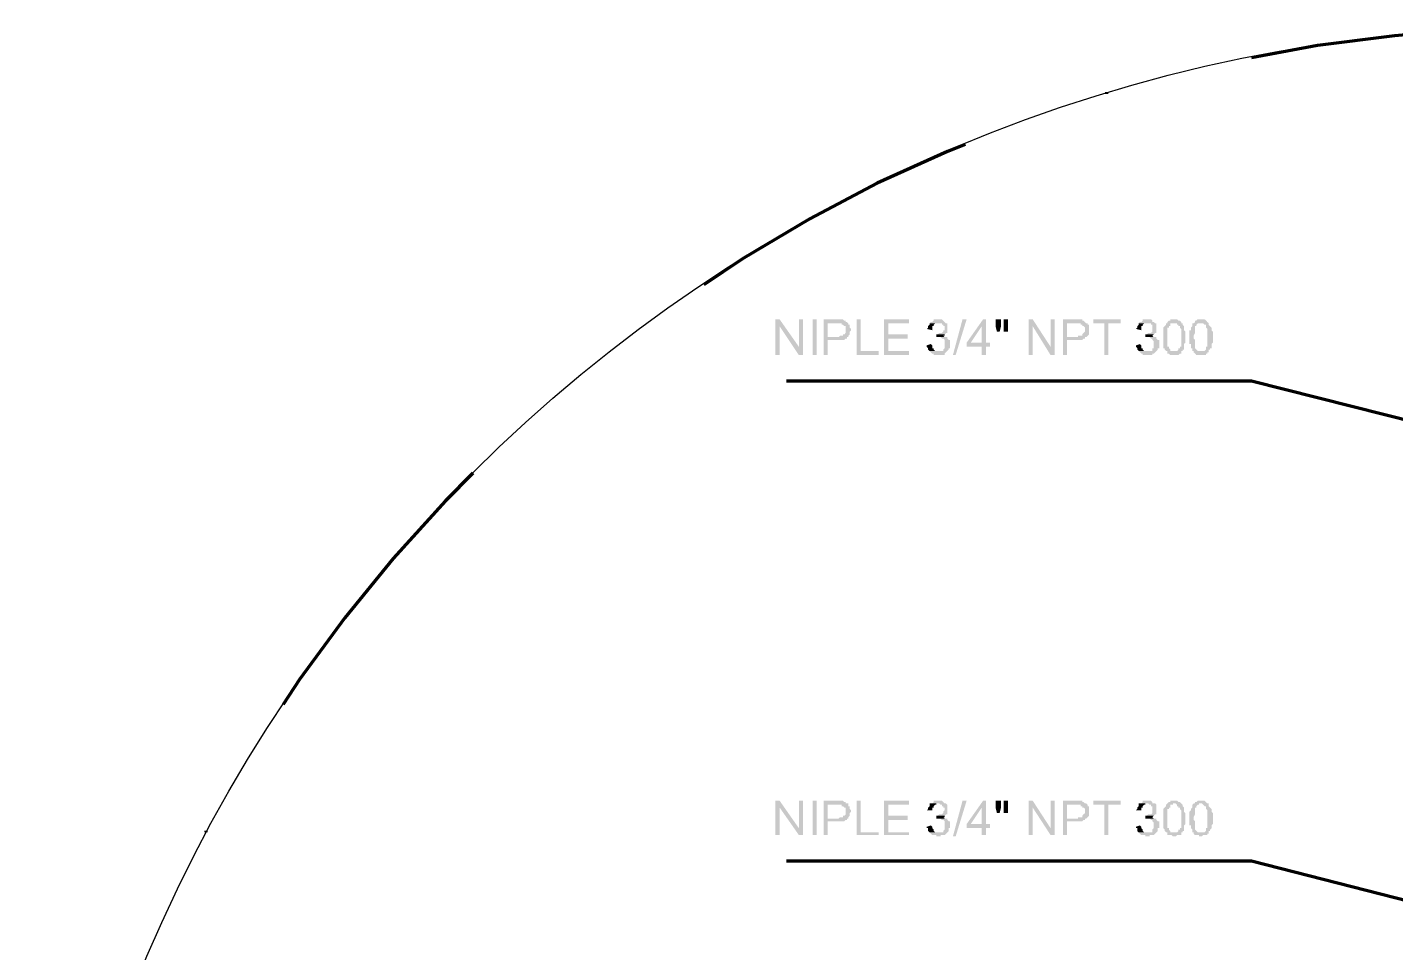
# Model space of a CAD drawing. Header units: millimetres. Extents: x 4161 to 13726, y 828 to 4470.
# Drawn here: x 8499.1 to 8791.7, y 1598.5 to 1796.4 of the extents above; entities that cross this region are included whole.
import ezdxf

# ---------------------------------------------------------------- set-up
doc = ezdxf.new("R2010")
doc.units = ezdxf.units.MM
doc.header["$LTSCALE"] = 10
doc.layers.add('AUX_01', color=1, linetype='Continuous')
doc.layers.add('H', color=7, linetype='Continuous', lineweight=100)
doc.layers.add('P', color=250, linetype='Continuous', lineweight=100)

# ---------------------------------------------------------------- blocks, each defined once
blk = doc.blocks.new('A$C264A139D')
at = {"layer": 'H', "linetype": 'Continuous'}
for points in [[(160.88, 633.53), (160, 633.53), (160, 625.88), (160.88, 625.88), (160.88, 632.06)], [(160.88, 633.53), (160.88, 632.06), (165, 625.88), (165, 627.65)], [(165.88, 633.53), (165, 633.53), (165, 625.88), (165.88, 625.88)], [(168.82, 625.88), (168.82, 633.53), (167.94, 633.53), (167.94, 625.88)], [(173.24, 633.53), (170.29, 633.53), (170.29, 625.88), (171.18, 625.88), (171.18, 629.12), (173.82, 629.12), (174.12, 629.12), (174.71, 629.12), (175, 629.41), (175.29, 629.41), (175.29, 629.71), (175.59, 629.71), (171.18, 629.71), (171.18, 632.65), (175.59, 632.65), (175.29, 632.94), (175, 632.94), (175, 633.24), (174.71, 633.24), (174.41, 633.53)], [(175.59, 632.65), (173.24, 632.65), (174.12, 632.65), (174.12, 632.35), (174.41, 632.35), (174.71, 632.06), (175, 632.06), (175, 631.76), (175, 630.88), (175, 630.59), (174.71, 630.29), (174.41, 630.29), (174.41, 630), (173.82, 630), (173.53, 629.71), (171.18, 629.71), (175.59, 629.71), (175.59, 630), (175.88, 630.29), (175.88, 630.88), (176.18, 631.18), (176.18, 631.47), (175.88, 631.76), (175.88, 632.35), (175.59, 632.35)], [(178.24, 633.53), (177.35, 633.53), (177.35, 625.88), (182.06, 625.88), (182.06, 626.76), (178.24, 626.76)], [(188.53, 633.53), (183.24, 633.53), (183.24, 625.88), (188.53, 625.88), (188.53, 626.76), (184.12, 626.76), (184.12, 629.41), (188.24, 629.41), (188.24, 630.29), (184.12, 630.29), (184.12, 632.65), (188.53, 632.65)], [(192.94, 632.65), (192.94, 632.35), (192.65, 632.06), (192.65, 631.76), (192.35, 631.47), (193.53, 631.18), (193.53, 632.06), (193.82, 632.06), (193.82, 632.35), (194.12, 632.65), (194.41, 632.65), (194.71, 632.65)], [(194.71, 633.53), (193.82, 633.53), (193.82, 633.24), (193.53, 632.94), (193.24, 632.94), (192.94, 632.65), (195, 632.65), (195.29, 632.65), (195.59, 632.65), (195.59, 632.35), (195.88, 632.35), (195.88, 632.06), (196.18, 632.06), (196.18, 631.47), (196.18, 631.18), (195.88, 631.18), (195.88, 630.88), (195.59, 630.59), (195.29, 630.59), (195, 630.59), (194.71, 630.29), (194.41, 630.29), (196.18, 630.29), (196.47, 630.59), (196.76, 630.59), (196.76, 630.88), (196.76, 632.35), (196.76, 632.65), (196.47, 632.65), (196.18, 632.94), (195.88, 633.24), (195.59, 633.53), (195, 633.53)], [(197.94, 625.88), (200, 633.53), (200.88, 633.53), (198.53, 625.88)], [(205, 633.53), (204.41, 633.53), (200.88, 628.53), (200.88, 627.65), (204.12, 627.65), (204.12, 625.88), (205, 625.88), (205, 627.65), (205.88, 627.65), (205.88, 628.53), (201.76, 628.53), (204.12, 632.06)], [(205, 633.53), (204.12, 632.06), (204.12, 628.53), (201.76, 628.53), (205, 628.53)], [(208.24, 633.53), (207.06, 633.53), (207.06, 632.06), (207.35, 630.88), (207.94, 630.88), (208.24, 632.06)], [(209.71, 633.53), (208.82, 633.53), (208.82, 632.06), (208.82, 630.88), (209.71, 630.88), (209.71, 632.06)], [(215, 633.53), (214.12, 633.53), (214.12, 625.88), (215, 625.88), (215, 632.06)], [(215, 633.53), (215, 632.06), (218.82, 625.88), (218.82, 627.65)], [(219.71, 633.53), (218.82, 633.53), (218.82, 625.88), (219.71, 625.88)], [(224.12, 633.53), (221.47, 633.53), (221.47, 625.88), (222.35, 625.88), (222.35, 629.12), (224.71, 629.12), (225.29, 629.12), (225.59, 629.12), (225.88, 629.41), (226.18, 629.41), (226.18, 629.71), (226.47, 629.71), (222.35, 629.71), (222.35, 632.65), (226.76, 632.65), (226.47, 632.65), (226.18, 632.94), (225.88, 633.24), (225.59, 633.24), (225.59, 633.53), (224.41, 633.53)], [(226.76, 632.65), (224.12, 632.65), (225.29, 632.65), (225.29, 632.35), (225.59, 632.35), (225.59, 632.06), (225.88, 632.06), (226.18, 631.76), (226.18, 630.88), (225.88, 630.59), (225.59, 630.29), (225.59, 630), (224.71, 630), (224.71, 629.71), (222.35, 629.71), (226.47, 629.71), (226.76, 630), (227.06, 630.29), (227.06, 630.88), (227.06, 631.18), (227.06, 631.47), (227.06, 631.76), (227.06, 632.35), (226.76, 632.35)], [(233.82, 633.53), (227.94, 633.53), (227.94, 632.65), (230.29, 632.65), (230.29, 625.88), (231.18, 625.88), (231.18, 632.65), (233.82, 632.65)], [(237.65, 632.65), (237.65, 632.35), (237.35, 632.06), (237.35, 631.76), (237.06, 631.47), (238.24, 631.18), (238.24, 632.06), (238.53, 632.06), (238.53, 632.35), (238.82, 632.65), (239.12, 632.65), (239.41, 632.65)], [(239.41, 633.53), (238.53, 633.53), (238.53, 633.24), (238.24, 632.94), (237.94, 632.94), (237.65, 632.65), (239.71, 632.65), (240, 632.65), (240.29, 632.65), (240.29, 632.35), (240.59, 632.35), (240.59, 632.06), (240.59, 631.47), (240.59, 631.18), (240.59, 630.88), (240.29, 630.59), (240, 630.59), (239.71, 630.59), (239.41, 630.29), (239.12, 630.29), (240.88, 630.29), (241.18, 630.59), (241.47, 630.59), (241.47, 630.88), (241.47, 632.35), (241.47, 632.65), (241.18, 632.65), (240.88, 632.94), (240.59, 632.94), (240.59, 633.24), (240.29, 633.53), (239.71, 633.53)], [(243.82, 632.65), (243.53, 632.65), (243.53, 632.35), (243.24, 632.06), (242.94, 631.76), (242.94, 631.18), (242.94, 629.71), (242.94, 628.24), (242.94, 627.35), (243.24, 627.35), (243.24, 627.06), (243.53, 626.76), (243.82, 626.76), (243.82, 626.47), (243.82, 626.18), (244.12, 626.18), (244.41, 625.88), (244.71, 625.88), (245, 625.88), (245.59, 625.88), (245.88, 625.88), (246.18, 625.88), (246.47, 626.18), (246.76, 626.18), (246.76, 626.47), (246.76, 626.76), (244.71, 626.76), (244.41, 626.76), (244.41, 627.06), (244.12, 627.35), (244.12, 627.65), (243.82, 627.65), (243.82, 629.12), (243.82, 629.41), (243.82, 630), (243.82, 630.59), (243.82, 631.76), (244.12, 631.76), (244.12, 632.06), (244.41, 632.06), (244.41, 632.35), (244.41, 632.65), (245, 632.65), (245.29, 632.65)], [(245.29, 633.53), (244.41, 633.53), (244.41, 633.24), (244.12, 633.24), (243.82, 632.94), (243.82, 632.65), (245.59, 632.65), (245.88, 632.65), (245.88, 632.35), (246.18, 632.35), (246.18, 632.06), (246.47, 632.06), (246.47, 631.76), (246.76, 631.47), (246.76, 629.71), (246.76, 627.65), (246.47, 627.65), (246.47, 627.35), (246.18, 627.35), (246.18, 627.06), (245.88, 626.76), (245.59, 626.76), (245.29, 626.76), (246.76, 626.76), (247.06, 626.76), (247.06, 627.06), (247.35, 627.06), (247.35, 627.35), (247.35, 627.65), (247.35, 628.24), (247.65, 628.53), (247.65, 630.88), (247.35, 631.18), (247.35, 631.47), (247.35, 631.76), (247.35, 632.06), (247.06, 632.35), (247.06, 632.65), (246.76, 632.65), (246.76, 632.94), (246.47, 633.24), (246.18, 633.24), (245.88, 633.53), (245.59, 633.53)], [(249.41, 632.65), (249.12, 632.65), (249.12, 632.35), (249.12, 632.06), (248.82, 631.76), (248.82, 631.18), (248.53, 631.18), (248.53, 629.71), (248.53, 628.24), (248.82, 628.24), (248.82, 627.35), (249.12, 627.35), (249.12, 627.06), (249.12, 626.76), (249.41, 626.76), (249.41, 626.47), (249.71, 626.18), (250, 625.88), (250.59, 625.88), (251.18, 625.88), (251.47, 625.88), (252.06, 625.88), (252.06, 626.18), (252.35, 626.18), (252.35, 626.47), (252.65, 626.47), (252.65, 626.76), (250.59, 626.76), (250.29, 626.76), (250, 627.06), (249.71, 627.35), (249.71, 627.65), (249.71, 629.12), (249.41, 629.41), (249.41, 630), (249.71, 630.59), (249.71, 631.76), (249.71, 632.06), (250, 632.06), (250, 632.35), (250.29, 632.65), (250.59, 632.65), (250.88, 632.65)], [(250.88, 633.53), (250.29, 633.53), (250, 633.24), (249.71, 633.24), (249.71, 632.94), (249.41, 632.65), (251.18, 632.65), (251.47, 632.65), (251.76, 632.35), (252.06, 632.35), (252.06, 632.06), (252.06, 631.76), (252.35, 631.47), (252.35, 629.71), (252.35, 627.65), (252.06, 627.65), (252.06, 627.35), (252.06, 627.06), (251.76, 626.76), (251.47, 626.76), (251.18, 626.76), (250.88, 626.76), (252.65, 626.76), (252.65, 627.06), (252.94, 627.06), (252.94, 627.35), (253.24, 627.35), (253.24, 627.65), (253.24, 628.24), (253.53, 628.53), (253.53, 630.88), (253.24, 631.18), (253.24, 631.47), (253.24, 631.76), (252.94, 632.06), (252.65, 632.35), (252.65, 632.65), (252.35, 632.94), (252.06, 633.24), (251.76, 633.53), (251.18, 633.53)], [(196.76, 629.71), (195, 629.71), (195.29, 629.71), (195.59, 629.41), (195.88, 629.41), (196.18, 629.12), (196.18, 628.82), (196.18, 628.24), (196.18, 627.35), (195.88, 627.06), (195.88, 626.76), (195.59, 626.76), (195.29, 626.76), (192.94, 626.76), (193.24, 626.47), (193.53, 626.18), (193.82, 626.18), (193.82, 625.88), (194.41, 625.88), (195.29, 625.88), (196.18, 625.88), (196.18, 626.18), (196.47, 626.47), (196.76, 626.76), (197.06, 627.06), (197.06, 627.35), (197.35, 627.35), (197.35, 629.12), (197.06, 629.12), (196.76, 629.41)], [(241.47, 629.71), (239.71, 629.71), (240, 629.71), (240.29, 629.41), (240.59, 629.41), (240.59, 629.12), (240.88, 628.82), (240.88, 628.24), (240.88, 627.35), (240.59, 627.35), (240.59, 627.06), (240.59, 626.76), (240.29, 626.76), (240, 626.76), (237.65, 626.76), (237.94, 626.47), (238.24, 626.18), (238.53, 626.18), (238.53, 625.88), (239.12, 625.88), (240, 625.88), (240.59, 625.88), (240.59, 626.18), (240.88, 626.18), (241.18, 626.47), (241.47, 626.76), (241.76, 627.06), (241.76, 627.35), (242.06, 627.35), (242.06, 629.12), (241.76, 629.12), (241.47, 629.41)], [(239.12, 630.29), (239.12, 629.71), (241.47, 629.71), (241.18, 629.71), (240.88, 629.71), (240.59, 630), (240.88, 630.29)], [(193.24, 628.24), (192.35, 627.94), (192.35, 627.65), (192.65, 627.35), (192.65, 627.06), (192.94, 626.76), (194.71, 626.76), (194.41, 626.76), (194.12, 626.76), (193.82, 627.06), (193.82, 627.35), (193.53, 627.35), (193.53, 627.94)], [(237.94, 628.24), (237.06, 627.94), (237.06, 627.65), (237.35, 627.35), (237.35, 627.06), (237.65, 626.76), (239.41, 626.76), (239.12, 626.76), (238.82, 626.76), (238.53, 627.06), (238.53, 627.35), (238.24, 627.35), (238.24, 627.94)], [(160.88, 530.59), (160, 530.59), (160, 523.24), (160.88, 523.24), (160.88, 529.12)], [(160.88, 530.59), (160.88, 529.12), (165, 523.24), (165, 524.71)], [(165.88, 530.59), (165, 530.59), (165, 523.24), (165.88, 523.24)], [(168.82, 523.24), (168.82, 530.59), (167.94, 530.59), (167.94, 523.24)], [(173.24, 530.59), (170.29, 530.59), (170.29, 523.24), (171.18, 523.24), (171.18, 526.18), (173.82, 526.18), (174.12, 526.18), (174.71, 526.18), (175, 526.47), (175.29, 526.47), (175.29, 526.76), (175.59, 526.76), (171.18, 526.76), (171.18, 529.71), (175.59, 529.71), (175.59, 530), (175.29, 530), (175, 530), (175, 530.29), (174.71, 530.29), (174.41, 530.59)], [(175.59, 529.71), (173.24, 529.71), (174.12, 529.71), (174.12, 529.41), (174.41, 529.41), (174.71, 529.12), (175, 529.12), (175, 528.82), (175, 527.94), (175, 527.65), (174.71, 527.35), (174.41, 527.35), (174.41, 527.06), (173.82, 527.06), (173.53, 526.76), (171.18, 526.76), (175.59, 526.76), (175.59, 527.06), (175.88, 527.35), (175.88, 527.94), (176.18, 528.24), (176.18, 528.53), (175.88, 528.82), (175.88, 529.41), (175.59, 529.41)], [(178.24, 530.59), (177.35, 530.59), (177.35, 523.24), (182.06, 523.24), (182.06, 523.82), (178.24, 523.82)], [(188.53, 530.59), (183.24, 530.59), (183.24, 523.24), (188.53, 523.24), (188.53, 523.82), (184.12, 523.82), (184.12, 526.47), (188.24, 526.47), (188.24, 527.35), (184.12, 527.35), (184.12, 529.71), (188.53, 529.71)], [(192.94, 530), (192.94, 529.71), (192.94, 529.41), (192.65, 529.12), (192.65, 528.82), (192.35, 528.53), (193.53, 528.53), (193.53, 529.12), (193.82, 529.12), (193.82, 529.41), (194.12, 529.71), (194.41, 529.71), (194.41, 530), (194.71, 530)], [(194.71, 530.59), (193.82, 530.59), (193.82, 530.29), (193.53, 530), (193.24, 530), (192.94, 530), (195, 530), (195.29, 529.71), (195.59, 529.71), (195.59, 529.41), (195.88, 529.41), (195.88, 529.12), (196.18, 529.12), (196.18, 528.53), (195.88, 528.24), (195.88, 527.94), (195.59, 527.65), (195.29, 527.65), (195, 527.65), (194.71, 527.35), (194.41, 527.35), (196.18, 527.35), (196.47, 527.65), (196.76, 527.65), (196.76, 527.94), (196.76, 529.41), (196.76, 529.71), (196.47, 530), (196.18, 530), (195.88, 530.29), (195.59, 530.59), (195, 530.59)], [(197.94, 522.94), (200, 530.59), (200.88, 530.59), (198.53, 522.94)], [(205, 530.59), (204.41, 530.59), (200.88, 525.59), (200.88, 524.71), (204.12, 524.71), (204.12, 523.24), (205, 523.24), (205, 524.71), (205.88, 524.71), (205.88, 525.59), (201.76, 525.59), (204.12, 529.12)], [(205, 530.59), (204.12, 529.12), (204.12, 525.59), (201.76, 525.59), (205, 525.59)], [(208.24, 530.59), (207.06, 530.59), (207.06, 529.12), (207.35, 527.94), (207.94, 527.94), (208.24, 529.12)], [(209.71, 530.59), (208.82, 530.59), (208.82, 529.12), (208.82, 527.94), (209.71, 527.94), (209.71, 529.12)], [(215, 530.59), (214.12, 530.59), (214.12, 523.24), (215, 523.24), (215, 529.12)], [(215, 530.59), (215, 529.12), (218.82, 523.24), (218.82, 524.71)], [(219.71, 530.59), (218.82, 530.59), (218.82, 523.24), (219.71, 523.24)], [(224.12, 530.59), (221.47, 530.59), (221.47, 523.24), (222.35, 523.24), (222.35, 526.18), (224.71, 526.18), (225.29, 526.18), (225.59, 526.18), (225.88, 526.47), (226.18, 526.47), (226.18, 526.76), (226.47, 526.76), (222.35, 526.76), (222.35, 529.71), (226.76, 529.71), (226.47, 530), (226.18, 530), (225.88, 530.29), (225.59, 530.29), (225.59, 530.59), (224.41, 530.59)], [(226.76, 529.71), (224.12, 529.71), (225.29, 529.71), (225.29, 529.41), (225.59, 529.41), (225.59, 529.12), (225.88, 529.12), (226.18, 528.82), (226.18, 527.94), (225.88, 527.65), (225.59, 527.35), (225.59, 527.06), (224.71, 527.06), (224.71, 526.76), (222.35, 526.76), (226.47, 526.76), (226.76, 527.06), (227.06, 527.35), (227.06, 527.94), (227.06, 528.24), (227.06, 528.53), (227.06, 528.82), (227.06, 529.41), (226.76, 529.41)], [(233.82, 530.59), (227.94, 530.59), (227.94, 529.71), (230.29, 529.71), (230.29, 523.24), (231.18, 523.24), (231.18, 529.71), (233.82, 529.71)], [(237.65, 530), (237.65, 529.71), (237.65, 529.41), (237.35, 529.12), (237.35, 528.82), (237.06, 528.53), (238.24, 528.53), (238.24, 529.12), (238.53, 529.12), (238.53, 529.41), (238.82, 529.71), (239.12, 529.71), (239.12, 530), (239.41, 530)], [(239.41, 530.59), (238.53, 530.59), (238.53, 530.29), (238.24, 530), (237.94, 530), (237.65, 530), (239.71, 530), (240, 529.71), (240.29, 529.71), (240.29, 529.41), (240.59, 529.41), (240.59, 529.12), (240.59, 528.53), (240.59, 528.24), (240.59, 527.94), (240.29, 527.65), (240, 527.65), (239.71, 527.65), (239.41, 527.35), (239.12, 527.35), (240.88, 527.35), (241.18, 527.65), (241.47, 527.65), (241.47, 527.94), (241.47, 529.41), (241.47, 529.71), (241.18, 530), (240.88, 530), (240.59, 530), (240.59, 530.29), (240.29, 530.59), (239.71, 530.59)], [(243.82, 530), (243.53, 529.71), (243.53, 529.41), (243.24, 529.12), (242.94, 528.82), (242.94, 528.53), (242.94, 528.24), (242.94, 526.76), (242.94, 525.29), (242.94, 524.71), (243.24, 524.41), (243.24, 524.12), (243.53, 523.82), (243.82, 523.82), (243.82, 523.53), (243.82, 523.24), (244.12, 523.24), (244.41, 523.24), (244.71, 523.24), (245, 522.94), (245.59, 522.94), (245.88, 523.24), (246.18, 523.24), (246.47, 523.24), (246.76, 523.24), (246.76, 523.53), (246.76, 523.82), (244.71, 523.82), (244.41, 523.82), (244.41, 524.12), (244.12, 524.41), (244.12, 524.71), (243.82, 524.71), (243.82, 526.18), (243.82, 526.47), (243.82, 527.06), (243.82, 527.65), (243.82, 528.82), (244.12, 528.82), (244.12, 529.12), (244.41, 529.12), (244.41, 529.41), (244.41, 529.71), (245, 529.71), (245, 530), (245.29, 530)], [(245.29, 530.59), (244.41, 530.59), (244.41, 530.29), (244.12, 530.29), (243.82, 530), (245.59, 530), (245.88, 529.71), (245.88, 529.41), (246.18, 529.41), (246.18, 529.12), (246.47, 529.12), (246.47, 528.82), (246.76, 528.53), (246.76, 526.76), (246.76, 524.71), (246.47, 524.71), (246.47, 524.41), (246.18, 524.41), (246.18, 524.12), (245.88, 523.82), (245.59, 523.82), (245.29, 523.82), (246.76, 523.82), (247.06, 523.82), (247.06, 524.12), (247.35, 524.12), (247.35, 524.41), (247.35, 524.71), (247.35, 525.29), (247.65, 525.59), (247.65, 527.94), (247.35, 528.24), (247.35, 528.53), (247.35, 528.82), (247.35, 529.12), (247.06, 529.41), (247.06, 529.71), (246.76, 530), (246.47, 530.29), (246.18, 530.29), (245.88, 530.59), (245.59, 530.59)], [(249.41, 530), (249.12, 529.71), (249.12, 529.41), (249.12, 529.12), (248.82, 528.82), (248.82, 528.53), (248.53, 528.24), (248.53, 526.76), (248.53, 525.29), (248.82, 525.29), (248.82, 524.71), (249.12, 524.41), (249.12, 524.12), (249.12, 523.82), (249.41, 523.82), (249.41, 523.53), (249.71, 523.24), (250, 523.24), (250.59, 523.24), (250.59, 522.94), (251.18, 522.94), (251.47, 523.24), (252.06, 523.24), (252.35, 523.24), (252.35, 523.53), (252.65, 523.53), (252.65, 523.82), (250.59, 523.82), (250.29, 523.82), (250, 524.12), (249.71, 524.41), (249.71, 524.71), (249.71, 526.18), (249.41, 526.47), (249.41, 527.06), (249.71, 527.65), (249.71, 528.82), (249.71, 529.12), (250, 529.12), (250, 529.41), (250.29, 529.71), (250.59, 529.71), (250.59, 530), (250.88, 530)], [(250.88, 530.59), (250.29, 530.59), (250, 530.29), (249.71, 530.29), (249.71, 530), (249.41, 530), (251.18, 530), (251.47, 529.71), (251.76, 529.41), (252.06, 529.41), (252.06, 529.12), (252.06, 528.82), (252.35, 528.53), (252.35, 526.76), (252.35, 524.71), (252.06, 524.71), (252.06, 524.41), (252.06, 524.12), (251.76, 523.82), (251.47, 523.82), (251.18, 523.82), (250.88, 523.82), (252.65, 523.82), (252.65, 524.12), (252.94, 524.12), (252.94, 524.41), (253.24, 524.71), (253.24, 525.29), (253.53, 525.59), (253.53, 527.94), (253.24, 528.24), (253.24, 528.53), (253.24, 528.82), (252.94, 529.12), (252.65, 529.41), (252.65, 529.71), (252.65, 530), (252.35, 530), (252.06, 530.29), (251.76, 530.59), (251.18, 530.59)], [(196.76, 526.76), (195, 526.76), (195.29, 526.76), (195.59, 526.47), (195.88, 526.47), (196.18, 526.18), (196.18, 525.88), (196.18, 525.29), (196.18, 524.71), (196.18, 524.41), (195.88, 524.12), (195.88, 523.82), (195.59, 523.82), (195.29, 523.82), (192.94, 523.82), (193.24, 523.53), (193.53, 523.24), (193.82, 523.24), (194.41, 523.24), (194.41, 522.94), (195.29, 522.94), (195.29, 523.24), (196.18, 523.24), (196.47, 523.53), (196.76, 523.82), (197.06, 524.12), (197.06, 524.71), (197.35, 524.71), (197.35, 526.18), (197.06, 526.18), (196.76, 526.47)], [(241.47, 526.76), (239.71, 526.76), (240, 526.76), (240.29, 526.47), (240.59, 526.47), (240.59, 526.18), (240.88, 525.88), (240.88, 525.29), (240.88, 524.71), (240.59, 524.41), (240.59, 524.12), (240.59, 523.82), (240.29, 523.82), (240, 523.82), (237.65, 523.82), (237.94, 523.53), (238.24, 523.24), (238.53, 523.24), (239.12, 523.24), (239.12, 522.94), (240, 522.94), (240, 523.24), (240.59, 523.24), (240.88, 523.24), (241.18, 523.53), (241.47, 523.82), (241.76, 524.12), (241.76, 524.71), (242.06, 524.71), (242.06, 526.18), (241.76, 526.18), (241.47, 526.47)], [(239.12, 527.35), (239.12, 526.76), (241.47, 526.76), (241.18, 526.76), (240.88, 526.76), (240.59, 527.06), (240.88, 527.35)], [(193.24, 525.29), (192.35, 525), (192.35, 524.71), (192.65, 524.71), (192.65, 524.12), (192.94, 523.82), (194.71, 523.82), (194.41, 523.82), (194.12, 523.82), (193.82, 524.12), (193.82, 524.41), (193.53, 524.71), (193.53, 525)], [(237.94, 525.29), (237.06, 525), (237.06, 524.71), (237.35, 524.71), (237.35, 524.12), (237.65, 523.82), (239.41, 523.82), (239.12, 523.82), (238.82, 523.82), (238.53, 524.12), (238.53, 524.41), (238.24, 524.71), (238.24, 525)]]:
    blk.add_hatch(color=0, dxfattribs=at).paths.add_polyline_path(points)
h = blk.add_hatch(color=0, dxfattribs=at)
edge = h.paths.add_edge_path()
edge.add_line((194.41, 630.29), (194.41, 629.71))
edge.add_line((194.41, 629.71), (196.76, 629.71))
edge.add_line((196.76, 629.71), (196.47, 629.71))
edge.add_line((196.47, 629.71), (196.18, 629.71))
edge.add_line((196.18, 629.71), (195.88, 630))
edge.add_line((195.88, 630), (196.18, 630))
edge.add_line((196.18, 630), (196.18, 630.29))
h = blk.add_hatch(color=0, dxfattribs=at)
edge = h.paths.add_edge_path()
edge.add_line((194.41, 527.35), (194.41, 526.76))
edge.add_line((194.41, 526.76), (196.76, 526.76))
edge.add_line((196.76, 526.76), (196.47, 526.76))
edge.add_line((196.47, 526.76), (196.18, 526.76))
edge.add_line((196.18, 526.76), (195.88, 527.06))
edge.add_line((195.88, 527.06), (196.18, 527.06))
edge.add_line((196.18, 527.06), (196.18, 527.35))
at = {"layer": 'P', "color": 0, "linetype": 'Continuous'}
for points in [[(325.29, 695.88), (308.82, 695.59), (292.35, 694.12), (275.88, 692.06), (261.76, 689.41)], [(230.88, 681.76), (230.88, 682.06)], [(200.59, 670.88), (196.76, 669.41), (181.76, 662.65), (167.35, 655), (152.94, 646.47), (144.71, 640.88)], [(118.82, 622.06), (118.82, 622.06)], [(325.88, 604.12), (261.76, 620.29), (162.35, 620.29)], [(95.29, 600.59), (89.41, 594.71), (78.24, 582.35), (67.94, 569.71), (58.24, 556.47), (54.71, 551.18)], [(38.24, 523.82), (38.24, 524.12)], [(326.18, 501.18), (261.76, 517.65), (162.35, 517.65)]]:
    blk.add_lwpolyline(points, dxfattribs=at)

msp = doc.modelspace()

# ---------------------------------------------------------------- linework, layer by layer
at = {"layer": 'AUX_01'}
msp.add_circle((8824.29, 1471.17), 325.22, dxfattribs=at)

# ---------------------------------------------------------------- block references
msp.add_blockref('A$C264A139D', (8499.04, 1100.44), dxfattribs=at)

doc.saveas('drawing.dxf')
